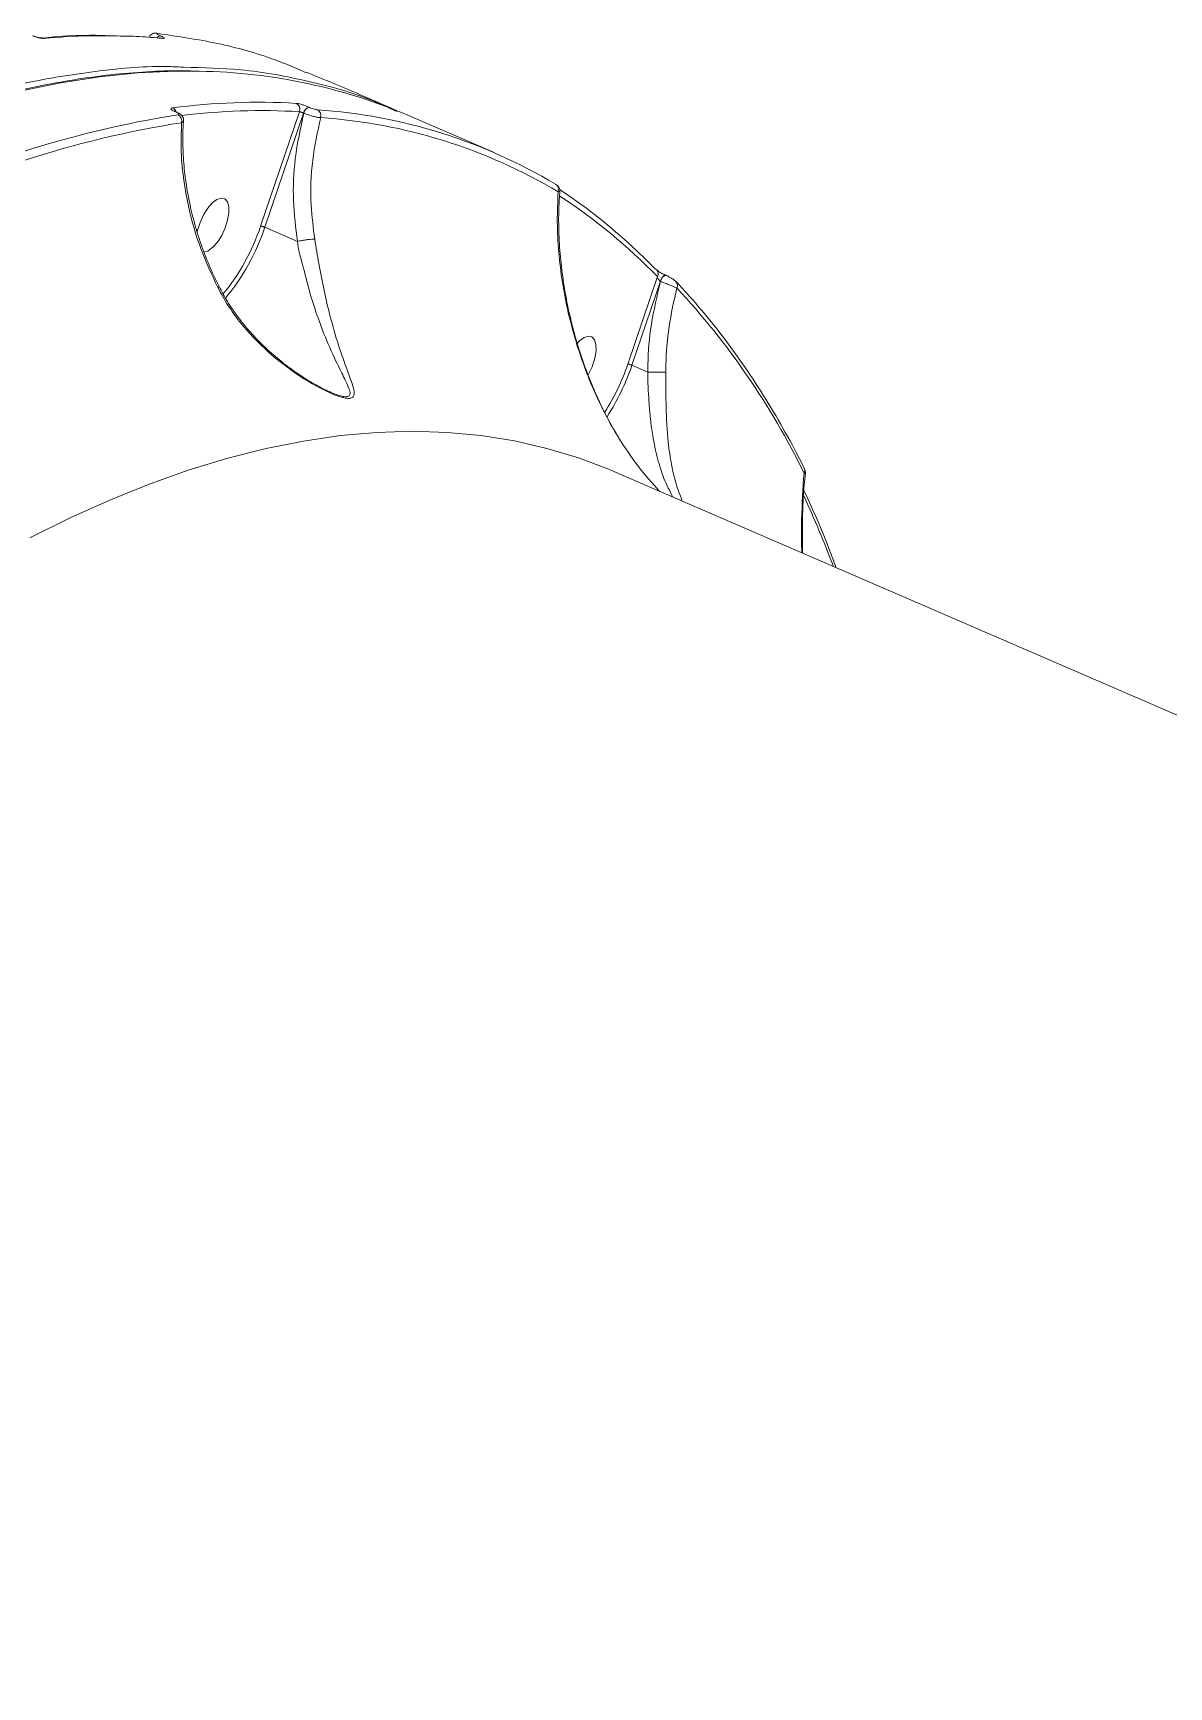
# Model space of a CAD drawing. Header units: millimetres. Extents: x -7151 to 6134, y -5040 to 5562.
# Drawn here: x -1123.2 to -947.2, y 2844.7 to 3101.1 of the extents above; entities that cross this region are included whole.
import ezdxf

# ---------------------------------------------------------------- set-up
doc = ezdxf.new("R2010")
doc.units = ezdxf.units.MM
doc.layers.add('DIKOM_ОБЪЕКТ', color=7, linetype='Continuous')

msp = doc.modelspace()

# ---------------------------------------------------------------- linework, layer by layer
at = {"layer": 'DIKOM_ОБЪЕКТ', "color": 7, "linetype": 'Continuous', "lineweight": 15}
for p, q in [((-1103.263, 3100.371), (-1103.271, 3100.372)), ((-1080.45, 3089.664), (-1080.404, 3089.644)), ((-1101.018, 3088.888), (-1101.084, 3088.916)), ((-1100.903, 3088.874), (-1100.969, 3088.902)), ((-1087.907, 3071.22), (-1081.881, 3088.953)), ((-1081.248, 3088.733), (-1087.261, 3071.038)), ((-1081.203, 3088.714), (-1081.248, 3088.733)), ((-1051.827, 3082.658), (-1065.081, 3088.398)), ((-1082.215, 3068.853), (-1087.261, 3071.038)), ((-1031.009, 3049.818), (-1026.43, 3063.385)), ((-1025.965, 3062.666), (-1030.363, 3049.638)), ((-1025.938, 3062.655), (-1025.965, 3062.666)), ((-1025.072, 3063.573), (-1025.1, 3063.585)), ((-1027.924, 3048.581), (-1030.363, 3049.638)), ((-1027.917, 3048.58), (-1027.924, 3048.581)), ((-764.289, 2916.721), (-1033.181, 3033.172))]:
    msp.add_line(p, q, dxfattribs=at)
at = {"layer": 'DIKOM_ОБЪЕКТ', "color": 7, "linetype": 'Continuous', "lineweight": 15, "flags": 128}
for points in [[(-1103.99, 3101.125), (-1103.929, 3101.116), (-1103.768, 3101.067)], [(-1103.271, 3100.371), (-1103.197, 3100.361), (-1103.03, 3100.311)], [(-1098.486, 3095.241), (-1101.157, 3095.228), (-1106.953, 3094.958), (-1112.854, 3094.358), (-1118.855, 3093.428), (-1124.951, 3092.169)], [(-1100.964, 3088.9), (-1101.01, 3088.915), (-1101.084, 3088.916)], [(-1100.903, 3088.874), (-1100.945, 3088.887), (-1101.018, 3088.888)], [(-1093.016, 3072.135), (-1092.824, 3073.268), (-1092.838, 3074.248), (-1093.054, 3074.994), (-1093.456, 3075.446), (-1094.011, 3075.568), (-1094.675, 3075.35), (-1095.392, 3074.809), (-1096.106, 3073.99), (-1096.758, 3072.958), (-1097.296, 3071.798), (-1097.676, 3070.602), (-1097.747, 3070.288)], [(-1096.72, 3067.167), (-1096.681, 3067.17), (-1096.017, 3067.388), (-1095.3, 3067.928), (-1094.586, 3068.748), (-1093.934, 3069.779), (-1093.395, 3070.94), (-1093.016, 3072.135)], [(-1026.535, 3064.435), (-1026.641, 3064.528), (-1026.793, 3064.614)], [(-1025.965, 3062.666), (-1025.876, 3062.891), (-1025.764, 3063.102), (-1025.637, 3063.288), (-1025.501, 3063.437), (-1025.366, 3063.542), (-1025.238, 3063.595), (-1025.125, 3063.594), (-1025.1, 3063.585)], [(-1025.938, 3062.655), (-1025.849, 3062.879), (-1025.737, 3063.09), (-1025.61, 3063.276), (-1025.475, 3063.426), (-1025.339, 3063.53), (-1025.211, 3063.583), (-1025.098, 3063.582), (-1025.072, 3063.573)], [(-1036.117, 3050.735), (-1035.926, 3051.868), (-1035.939, 3052.847), (-1036.155, 3053.593), (-1036.557, 3054.045), (-1037.112, 3054.168), (-1037.776, 3053.949), (-1038.493, 3053.409), (-1038.824, 3053.065)], [(-1033.181, 3033.172), (-1033.864, 3033.464), (-1038.629, 3035.277), (-1043.53, 3036.763), (-1048.562, 3037.918), (-1053.721, 3038.744), (-1059.002, 3039.238), (-1064.401, 3039.4), (-1069.912, 3039.23), (-1075.529, 3038.729), (-1081.249, 3037.896), (-1087.065, 3036.733), (-1092.973, 3035.24), (-1098.965, 3033.419), (-1105.038, 3031.272), (-1111.186, 3028.801), (-1117.402, 3026.007), (-1123.68, 3022.894)]]:
    msp.add_lwpolyline(points, dxfattribs=at)
at = {"layer": 'DIKOM_ОБЪЕКТ', "color": 7, "linetype": 'Continuous', "lineweight": 15}
for centre, radius, start, end in [((-1121.769, 3099.605), 0.787, 66.67002, 95.94217), ((-1103.41, 3099.991), 0.704, 89.26111, 144.31932), ((-1098.696, 3009.263), 85.978, 66.98514, 89.86028), ((-1088.285, 2987.877), 102.538, 86.69647, 97.43368), ((-1082.838, 3089.326), 1.028, 338.72221, 63.28473), ((-1080.046, 3088.51), 1.222, 109.26824, 169.47115), ((-1080, 3088.489), 1.224, 109.29794, 169.42454), ((-1076.668, 2934.409), 155.924, 98.87053, 117.53658), ((-1076.156, 2933.522), 155.588, 98.87095, 117.53617), ((-1101.968, 3088.653), 0.992, 16.62578, 65.16922), ((-1101.187, 3087.51), 1.07, 345.88367, 63.64388), ((-1087.773, 2987.193), 101.931, 86.6859, 96.95505), ((-1084.599, 3006.998), 82.436, 59.07717, 86.18606), ((-1079.571, 3088.341), 1.018, 342.2466, 63.46869), ((-1084.072, 3005.958), 82.255, 59.07762, 86.18631), ((-1042.638, 3076.895), 0.915, 335.90104, 63.94406), ((-1090.451, 3002.97), 88.613, 44.07927, 56.46926), ((-1089.857, 3001.973), 88.286, 44.07532, 56.82697), ((-1118.892, 3081.454), 32.631, 320.43541, 341.72285), ((-1119.161, 3081.567), 33.592, 320.15035, 341.73453), ((-1027.188, 3063.84), 0.884, 329.01019, 42.39298), ((-1024.189, 3062.019), 0.873, 333.10948, 41.96093), ((-1110.227, 2980.876), 118.564, 26.04106, 42.92583), ((-1045.845, 3053.169), 10.028, 330.13346, 345.95119), ((-1064.625, 3061.308), 35.526, 327.74355, 341.13005), ((-1064.949, 3061.448), 36.547, 327.22615, 341.14602), ((-1004.387, 3033.332), 0.798, 329.50711, 25.29275), ((-1156.031, 2959.258), 167.668, 20.66737, 24.72103)]:
    msp.add_arc(centre, radius, start, end, dxfattribs=at)
for points, knots in [([(-1121.458, 3100.327), (-1121.477, 3100.326), (-1121.581, 3100.318), (-1121.84, 3100.336), (-1122.28, 3100.416), (-1122.772, 3100.545), (-1123.084, 3100.657), (-1123.239, 3100.714)], [0, 0, 0, 0, 0.0545769, 0.2913257, 0.527865, 0.7639688, 1, 1, 1, 1]), ([(-1121.841, 3100.388), (-1121.839, 3100.389), (-1121.834, 3100.389), (-1121.887, 3100.389), (-1122.007, 3100.399), (-1122.227, 3100.435), (-1122.545, 3100.508), (-1122.884, 3100.606), (-1123.082, 3100.682), (-1123.163, 3100.713)], [0, 0, 0, 0, 0.03965138, 0.13380541, 0.25225882, 0.4197299, 0.61770291, 0.84494648, 1, 1, 1, 1]), ([(-1112.014, 3100.777), (-1112.812, 3100.788), (-1115.415, 3100.825), (-1118.644, 3100.685), (-1121.103, 3100.434), (-1121.688, 3100.375)], [0, 0, 0, 0, 0.2519062, 0.8219535, 1, 1, 1, 1]), ([(-1111.714, 3100.692), (-1112.621, 3100.712), (-1115.805, 3100.782), (-1119.1, 3100.517), (-1121.458, 3100.327)], [0, 0, 0, 0, 0.2847356, 1, 1, 1, 1]), ([(-1103.03, 3100.311), (-1103.332, 3100.339), (-1104.843, 3100.481), (-1107.708, 3100.694), (-1110.335, 3100.693), (-1111.714, 3100.692)], [0, 0, 0, 0, 0.1061869, 0.5309645, 1, 1, 1, 1]), ([(-1103.991, 3101.121), (-1104.019, 3101.126), (-1104.13, 3101.142), (-1104.329, 3101.141), (-1104.637, 3101.073), (-1104.935, 3100.907), (-1105.072, 3100.719), (-1105.143, 3100.622)], [0, 0, 0, 0, 0.083296, 0.3257218, 0.5391542, 0.7624386, 1, 1, 1, 1]), ([(-1103.768, 3101.067), (-1103.835, 3101.07), (-1103.967, 3101.076), (-1103.957, 3101.004), (-1103.786, 3100.882), (-1103.56, 3100.767), (-1103.418, 3100.703), (-1103.4, 3100.695)], [0, 0, 0, 0, 0.2478519, 0.4958845, 0.7363983, 0.9670223, 1, 1, 1, 1]), ([(-1080.839, 3095.004), (-1082.476, 3095.706), (-1086.897, 3097.603), (-1094.523, 3099.703), (-1100.687, 3100.612), (-1103.768, 3101.067)], [0, 0, 0, 0, 0.2272562, 0.6136287, 1, 1, 1, 1]), ([(-1103.4, 3100.695), (-1103.384, 3100.688), (-1103.241, 3100.623), (-1103.011, 3100.505), (-1102.837, 3100.38), (-1102.826, 3100.305), (-1102.962, 3100.309), (-1103.03, 3100.311)], [0, 0, 0, 0, 0.0298747, 0.2617266, 0.5039129, 0.7520108, 1, 1, 1, 1]), ([(-1098.805, 3095.281), (-1099.222, 3095.293), (-1101.429, 3095.354), (-1105.524, 3095.174), (-1111.088, 3094.728), (-1116.752, 3093.962), (-1122.501, 3092.907), (-1128.333, 3091.556), (-1134.243, 3089.912), (-1140.226, 3087.977), (-1146.278, 3085.75), (-1152.394, 3083.235), (-1158.569, 3080.433), (-1164.799, 3077.346), (-1171.079, 3073.977), (-1177.403, 3070.329), (-1183.769, 3066.404), (-1190.169, 3062.205), (-1196.6, 3057.736), (-1203.057, 3053.001), (-1209.535, 3048.001), (-1216.03, 3042.743), (-1222.535, 3037.229), (-1229.047, 3031.464), (-1235.561, 3025.452), (-1242.072, 3019.197), (-1248.575, 3012.705), (-1255.065, 3005.98), (-1261.537, 2999.028), (-1267.987, 2991.854), (-1274.41, 2984.462), (-1280.8, 2976.859), (-1287.154, 2969.05), (-1293.466, 2961.041), (-1299.732, 2952.839), (-1305.947, 2944.449), (-1312.107, 2935.878), (-1318.206, 2927.131), (-1324.24, 2918.217), (-1330.205, 2909.14), (-1336.097, 2899.909), (-1341.91, 2890.53), (-1347.641, 2881.011), (-1353.284, 2871.357), (-1358.837, 2861.578), (-1364.294, 2851.678), (-1369.062, 2842.782), (-1371.984, 2837.164), (-1373.152, 2834.917)], [0, 0, 0, 0, 0.0051793, 0.02739, 0.0496129, 0.0718476, 0.094093, 0.1163478, 0.1386107, 0.1608805, 0.1831557, 0.2054353, 0.2277184, 0.2500037, 0.2722902, 0.294578, 0.3168663, 0.3391542, 0.3614419, 0.3837289, 0.4060148, 0.4283, 0.4505842, 0.4728673, 0.4951492, 0.5174302, 0.5397103, 0.561989, 0.5842668, 0.6065436, 0.6288197, 0.6510948, 0.6733689, 0.6956427, 0.7179155, 0.7401876, 0.7624589, 0.7847299, 0.8070003, 0.8292702, 0.8515396, 0.8738085, 0.8960771, 0.9183452, 0.9406133, 0.9628808, 0.9851483, 1, 1, 1, 1]), ([(-1300.446, 2953.9), (-1297.958, 2957.166), (-1291.256, 2965.967), (-1280.18, 2979.65), (-1267.222, 2994.694), (-1254.031, 3008.971), (-1240.649, 3022.415), (-1227.117, 3034.951), (-1213.733, 3046.307), (-1200.54, 3056.47), (-1187.575, 3065.454), (-1174.627, 3073.409), (-1161.743, 3080.257), (-1148.968, 3085.953), (-1136.589, 3090.358), (-1124.625, 3093.528), (-1113.146, 3095.366), (-1104.849, 3096.132), (-1100.53, 3095.889), (-1099.772, 3095.847)], [0, 0, 0, 0, 0.0369366, 0.0995097, 0.162131, 0.2247044, 0.2890949, 0.3535379, 0.4179286, 0.4805017, 0.5431232, 0.6056961, 0.6700866, 0.73453, 0.7989206, 0.8614936, 0.9241148, 0.986688, 1, 1, 1, 1]), ([(-1099.772, 3095.847), (-1096.831, 3095.776), (-1090.181, 3095.616), (-1080.398, 3093.78), (-1072.343, 3091.576), (-1068.011, 3089.542), (-1066.839, 3088.992)], [0, 0, 0, 0, 0.2506456, 0.56687, 0.8828379, 1, 1, 1, 1]), ([(-1066.781, 3089.127), (-1068.854, 3090.025), (-1073.502, 3092.04), (-1078.199, 3094.004), (-1080.802, 3095.092)], [0, 0, 0, 0, 0.445973, 1, 1, 1, 1]), ([(-1082.376, 3090.244), (-1082.285, 3090.234), (-1082.103, 3090.212), (-1081.683, 3090.106), (-1081.213, 3089.96), (-1080.782, 3089.804), (-1080.544, 3089.703), (-1080.45, 3089.664)], [0, 0, 0, 0, 0.215032, 0.4300327, 0.644714, 0.8592019, 1, 1, 1, 1]), ([(-1080.404, 3089.644), (-1080.34, 3089.617), (-1080.18, 3089.55), (-1079.891, 3089.445), (-1079.577, 3089.347), (-1079.297, 3089.275), (-1079.176, 3089.26), (-1079.116, 3089.252)], [0, 0, 0, 0, 0.1423061, 0.3570278, 0.5715663, 0.7857096, 1, 1, 1, 1]), ([(-1101.084, 3088.916), (-1101.153, 3088.948), (-1101.359, 3089.04), (-1101.623, 3089.201), (-1101.785, 3089.369), (-1101.777, 3089.499), (-1101.626, 3089.535), (-1101.551, 3089.553)], [0, 0, 0, 0, 0.1083174, 0.3204581, 0.5430768, 0.7715639, 1, 1, 1, 1]), ([(-1100.962, 3088.902), (-1101.012, 3088.923), (-1101.131, 3088.974), (-1101.235, 3089.033), (-1101.287, 3089.071), (-1101.28, 3089.065), (-1101.279, 3089.064)], [0, 0, 0, 0, 0.2716281, 0.6458598, 0.9259153, 1, 1, 1, 1]), ([(-1100.712, 3088.469), (-1100.663, 3088.481), (-1100.564, 3088.506), (-1100.558, 3088.592), (-1100.664, 3088.702), (-1100.837, 3088.806), (-1100.971, 3088.867), (-1101.018, 3088.888)], [0, 0, 0, 0, 0.2288401, 0.4578825, 0.6785102, 0.8884527, 1, 1, 1, 1]), ([(-1099.87, 3087.558), (-1099.861, 3087.61), (-1099.834, 3087.774), (-1099.918, 3088.038), (-1100.071, 3088.306), (-1100.292, 3088.529), (-1100.558, 3088.717), (-1100.811, 3088.824), (-1100.939, 3088.878)], [0, 0, 0, 0, 0.0795156, 0.2529128, 0.4102577, 0.5674706, 0.7812095, 1, 1, 1, 1]), ([(-1094.536, 3061.673), (-1095.468, 3063.679), (-1097.356, 3067.742), (-1098.947, 3073.308), (-1099.869, 3078.318), (-1100.298, 3082.742), (-1100.199, 3085.74), (-1100.149, 3087.249)], [0, 0, 0, 0, 0.2398776, 0.4858727, 0.6394255, 0.8185499, 1, 1, 1, 1]), ([(-1099.882, 3087.557), (-1099.879, 3087.513), (-1099.87, 3087.388), (-1100.039, 3087.304), (-1100.149, 3087.249)], [0, 0, 0, 0, 0.3468682, 1, 1, 1, 1]), ([(-1094.332, 3061.854), (-1094.611, 3062.398), (-1095.439, 3064.015), (-1096.58, 3066.807), (-1097.759, 3070.198), (-1098.691, 3073.643), (-1099.376, 3077.1), (-1099.817, 3080.545), (-1099.978, 3083.936), (-1099.977, 3086.281), (-1099.855, 3087.457), (-1099.845, 3087.554)], [0, 0, 0, 0, 0.06580765, 0.19566634, 0.3265812, 0.45839994, 0.59066243, 0.72269581, 0.85525923, 0.98805671, 1, 1, 1, 1]), ([(-1082.215, 3068.853), (-1082.469, 3070.952), (-1082.982, 3075.201), (-1082.704, 3081.935), (-1081.72, 3086.378), (-1081.203, 3088.714)], [0, 0, 0, 0, 0.3165721, 0.6406597, 1, 1, 1, 1]), ([(-1081.248, 3088.733), (-1081.279, 3088.747), (-1081.359, 3088.78), (-1081.501, 3088.836), (-1081.655, 3088.891), (-1081.792, 3088.934), (-1081.851, 3088.947), (-1081.881, 3088.953)], [0, 0, 0, 0, 0.1408398, 0.3552737, 0.5700207, 0.7849799, 1, 1, 1, 1]), ([(-1078.601, 3088.031), (-1078.723, 3088.042), (-1078.967, 3088.064), (-1079.532, 3088.185), (-1080.166, 3088.357), (-1080.749, 3088.543), (-1081.073, 3088.665), (-1081.203, 3088.714)], [0, 0, 0, 0, 0.2142644, 0.4282803, 0.6427372, 0.8575799, 1, 1, 1, 1]), ([(-1078.601, 3088.031), (-1079.08, 3085.837), (-1080.053, 3081.39), (-1080.255, 3074.995), (-1079.745, 3070.952), (-1079.524, 3069.203)], [0, 0, 0, 0, 0.35585582, 0.72148168, 1, 1, 1, 1]), ([(-1041.546, 3076.653), (-1041.544, 3076.737), (-1041.539, 3076.908), (-1041.619, 3077.14), (-1041.73, 3077.326), (-1041.848, 3077.456), (-1041.949, 3077.541), (-1042.049, 3077.613), (-1042.122, 3077.656), (-1042.168, 3077.683)], [0, 0, 0, 0, 0.1668514, 0.3357088, 0.480716, 0.601772, 0.7016946, 0.8121685, 1, 1, 1, 1]), ([(-1032.385, 3038.316), (-1032.561, 3038.607), (-1033.443, 3040.071), (-1034.904, 3042.78), (-1037.212, 3047.786), (-1038.983, 3052.839), (-1040.364, 3058.203), (-1041.196, 3062.515), (-1041.761, 3067.223), (-1042.006, 3071.918), (-1041.871, 3074.987), (-1041.803, 3076.521)], [0, 0, 0, 0, 0.0242969, 0.1222497, 0.2202164, 0.4215172, 0.5118842, 0.6322331, 0.752591, 0.8762951, 1, 1, 1, 1]), ([(-1041.561, 3076.65), (-1041.556, 3076.638), (-1041.527, 3076.572), (-1041.652, 3076.538), (-1041.782, 3076.524), (-1041.803, 3076.521)], [0, 0, 0, 0, 0.1623872, 0.8658361, 1, 1, 1, 1]), ([(-1032.382, 3038.391), (-1032.717, 3038.936), (-1033.693, 3040.521), (-1035.11, 3043.301), (-1036.654, 3046.733), (-1038.017, 3050.342), (-1039.194, 3054.1), (-1040.168, 3057.979), (-1040.92, 3061.943), (-1041.444, 3065.969), (-1041.713, 3070.002), (-1041.756, 3073.586), (-1041.595, 3075.767), (-1041.53, 3076.65)], [0, 0, 0, 0, 0.04581605, 0.13344996, 0.22395434, 0.31745664, 0.41391313, 0.51306101, 0.61440035, 0.71749997, 0.8229151, 0.9283823, 1, 1, 1, 1]), ([(-1079.524, 3069.203), (-1079.314, 3067.924), (-1078.864, 3065.177), (-1078.085, 3061.181), (-1077.077, 3056.88), (-1075.832, 3052.619), (-1074.558, 3049.076), (-1073.715, 3046.826), (-1073.388, 3045.554), (-1073.402, 3044.834), (-1073.762, 3044.557), (-1074.301, 3044.484), (-1075.145, 3044.587), (-1076.955, 3045.232), (-1079.29, 3046.386), (-1082.709, 3048.451), (-1086.88, 3051.643), (-1090.528, 3055.492), (-1093.03, 3058.932), (-1094.032, 3060.756), (-1094.536, 3061.673)], [0, 0, 0, 0, 0.0590579, 0.1267741, 0.1965311, 0.2899989, 0.3861949, 0.4527713, 0.4864331, 0.5209077, 0.5489151, 0.5542521, 0.5800485, 0.6152124, 0.6617349, 0.7094968, 0.8061404, 0.9056077, 0.9525564, 1, 1, 1, 1]), ([(-1087.907, 3071.22), (-1087.898, 3071.22), (-1087.88, 3071.219), (-1087.824, 3071.213), (-1087.725, 3071.194), (-1087.572, 3071.153), (-1087.408, 3071.098), (-1087.31, 3071.058), (-1087.261, 3071.038)], [0, 0, 0, 0, 0.0701278, 0.1412984, 0.3560905, 0.5705614, 0.7854559, 1, 1, 1, 1]), ([(-1079.524, 3069.203), (-1079.543, 3069.203), (-1079.616, 3069.204), (-1079.838, 3069.197), (-1080.276, 3069.161), (-1080.909, 3069.081), (-1081.59, 3068.974), (-1082.003, 3068.893), (-1082.209, 3068.852)], [0, 0, 0, 0, 0.03808439, 0.14918964, 0.36194498, 0.57464497, 0.78729653, 1, 1, 1, 1]), ([(-1082.209, 3068.852), (-1082.21, 3068.852), (-1082.212, 3068.852), (-1082.214, 3068.852), (-1082.215, 3068.853)], [0, 0, 0, 0, 0.60790073, 1, 1, 1, 1]), ([(-1077.121, 3045.499), (-1077.102, 3045.489), (-1076.488, 3045.185), (-1075.502, 3044.864), (-1074.702, 3044.74), (-1074.235, 3044.813), (-1073.976, 3045.1), (-1074.102, 3045.815), (-1074.657, 3047.092), (-1075.787, 3049.315), (-1077.425, 3052.789), (-1079.038, 3056.924), (-1080.374, 3061.104), (-1081.301, 3064.966), (-1082.069, 3067.595), (-1082.209, 3068.851), (-1082.209, 3068.852)], [0, 0, 0, 0, 0.0017935, 0.0560552, 0.0946222, 0.1025871, 0.1449495, 0.1988337, 0.2531068, 0.3620325, 0.5192389, 0.6763341, 0.7900221, 0.9035394, 0.9999451, 1, 1, 1, 1]), ([(-1025.101, 3063.587), (-1025.11, 3063.59), (-1025.209, 3063.631), (-1025.458, 3063.751), (-1025.815, 3063.943), (-1026.166, 3064.157), (-1026.406, 3064.325), (-1026.523, 3064.423), (-1026.532, 3064.432), (-1026.535, 3064.436)], [0, 0, 0, 0, 0.01662039, 0.18808748, 0.37691926, 0.57943155, 0.78936045, 0.92577965, 1, 1, 1, 1]), ([(-1094.383, 3061.828), (-1094.375, 3061.825), (-1094.351, 3061.816), (-1094.427, 3061.751), (-1094.508, 3061.693), (-1094.536, 3061.673)], [0, 0, 0, 0, 0.2761338, 0.7507478, 1, 1, 1, 1]), ([(-1077.121, 3045.499), (-1077.234, 3045.546), (-1077.751, 3045.764), (-1078.82, 3046.307), (-1080.439, 3047.223), (-1082.444, 3048.51), (-1084.752, 3050.22), (-1087.185, 3052.33), (-1089.446, 3054.638), (-1091.42, 3057.064), (-1093.056, 3059.43), (-1093.93, 3061.07), (-1094.345, 3061.848)], [0, 0, 0, 0, 0.0178574, 0.0820698, 0.1578955, 0.2574185, 0.3822628, 0.5139891, 0.6524667, 0.7764452, 0.8940039, 1, 1, 1, 1]), ([(-1027.924, 3048.581), (-1027.918, 3048.97), (-1027.879, 3051.426), (-1027.488, 3056.195), (-1026.473, 3060.424), (-1025.938, 3062.655)], [0, 0, 0, 0, 0.0814784, 0.5156596, 1, 1, 1, 1]), ([(-1025.965, 3062.666), (-1026.001, 3062.685), (-1026.046, 3062.708), (-1026.135, 3062.779), (-1026.232, 3062.883), (-1026.334, 3063.048), (-1026.404, 3063.222), (-1026.422, 3063.332), (-1026.43, 3063.385)], [0, 0, 0, 0, 0.1271183, 0.1626131, 0.3403975, 0.5453885, 0.7831209, 1, 1, 1, 1]), ([(-1023.41, 3061.624), (-1023.502, 3061.663), (-1023.699, 3061.748), (-1024.182, 3061.947), (-1024.761, 3062.183), (-1025.374, 3062.43), (-1025.749, 3062.579), (-1025.938, 3062.655)], [0, 0, 0, 0, 0.1847917, 0.3988319, 0.6012457, 0.7990034, 1, 1, 1, 1]), ([(-1023.544, 3062.599), (-1023.58, 3062.638), (-1023.738, 3062.808), (-1024.054, 3063.026), (-1024.531, 3063.313), (-1024.887, 3063.496), (-1025.067, 3063.569), (-1025.11, 3063.587)], [0, 0, 0, 0, 0.0986134, 0.4321922, 0.6860119, 0.9232373, 1, 1, 1, 1]), ([(-1023.41, 3061.624), (-1023.861, 3059.627), (-1024.744, 3055.711), (-1025.079, 3051.287), (-1025.103, 3048.928), (-1025.107, 3048.553)], [0, 0, 0, 0, 0.46652485, 0.91500923, 1, 1, 1, 1]), ([(-1003.666, 3033.673), (-1004.158, 3034.639), (-1005.585, 3037.439), (-1008.07, 3041.878), (-1011.172, 3046.903), (-1014.434, 3051.661), (-1017.852, 3056.149), (-1020.903, 3059.773), (-1022.84, 3061.851), (-1023.542, 3062.605)], [0, 0, 0, 0, 0.0864552, 0.2506158, 0.4147418, 0.5788123, 0.7428152, 0.9067425, 1, 1, 1, 1]), ([(-1031.009, 3049.818), (-1031.002, 3049.818), (-1030.984, 3049.818), (-1030.929, 3049.812), (-1030.827, 3049.793), (-1030.673, 3049.752), (-1030.51, 3049.698), (-1030.412, 3049.658), (-1030.363, 3049.638)], [0, 0, 0, 0, 0.0536195, 0.1414015, 0.3560921, 0.5708421, 0.7852929, 1, 1, 1, 1]), ([(-1025.107, 3048.553), (-1025.117, 3048.553), (-1025.205, 3048.553), (-1025.463, 3048.556), (-1025.992, 3048.56), (-1026.636, 3048.567), (-1027.314, 3048.574), (-1027.72, 3048.578), (-1027.917, 3048.58)], [0, 0, 0, 0, 0.02594048, 0.22027618, 0.41786418, 0.61546122, 0.81310507, 1, 1, 1, 1]), ([(-1024.038, 3029.213), (-1024.516, 3030.131), (-1025.419, 3031.865), (-1026.431, 3035.129), (-1027.103, 3038.268), (-1027.512, 3041.298), (-1027.781, 3044.551), (-1027.917, 3047.055), (-1027.917, 3048.58), (-1027.917, 3048.58)], [0, 0, 0, 0, 0.20663566, 0.39048769, 0.57405523, 0.69385033, 0.81355587, 0.99994167, 1, 1, 1, 1]), ([(-1025.107, 3048.553), (-1025.112, 3046.946), (-1025.121, 3044.338), (-1025.003, 3040.919), (-1024.779, 3037.798), (-1024.338, 3034.554), (-1023.602, 3031.222), (-1022.897, 3029.476), (-1022.526, 3028.558)], [0, 0, 0, 0, 0.1907456, 0.3095396, 0.4310644, 0.6102612, 0.794864, 1, 1, 1, 1]), ([(-1026.071, 3030.093), (-1027.2, 3031.349), (-1029.499, 3033.906), (-1031.412, 3036.829), (-1032.385, 3038.316)], [0, 0, 0, 0, 0.4911414, 1, 1, 1, 1]), ([(-1003.489, 3032.821), (-1003.483, 3032.903), (-1003.466, 3033.126), (-1003.542, 3033.412), (-1003.637, 3033.593), (-1003.676, 3033.668)], [0, 0, 0, 0, 0.2547513, 0.6933432, 1, 1, 1, 1]), ([(-1004.029, 3020.547), (-1004.051, 3020.972), (-1004.14, 3022.688), (-1004.085, 3026.839), (-1003.853, 3030.507), (-1003.7, 3032.927)], [0, 0, 0, 0, 0.1007883, 0.4067706, 1, 1, 1, 1]), ([(-1003.95, 3020.513), (-1003.962, 3022.292), (-1003.987, 3025.871), (-1003.806, 3029.974), (-1003.556, 3032.263), (-1003.495, 3032.821)], [0, 0, 0, 0, 0.4276905, 0.8607057, 1, 1, 1, 1]), ([(-1003.498, 3032.821), (-1003.507, 3032.83), (-1003.521, 3032.844), (-1003.655, 3032.906), (-1003.7, 3032.927)], [0, 0, 0, 0, 0.6661689, 1, 1, 1, 1]), ([(-998.738, 3018.256), (-999.003, 3018.988), (-1000.027, 3021.816), (-1001.681, 3025.823), (-1003.139, 3028.993), (-1003.716, 3030.246)], [0, 0, 0, 0, 0.1743495, 0.6735815, 1, 1, 1, 1]), ([(-697.706, 2921.573), (-698.124, 2921.585), (-700.331, 2921.647), (-704.425, 2921.467), (-709.99, 2921.02), (-715.654, 2920.254), (-721.403, 2919.199), (-727.235, 2917.849), (-733.144, 2916.205), (-739.128, 2914.269), (-745.18, 2912.043), (-751.295, 2909.527), (-757.471, 2906.725), (-763.701, 2903.639), (-769.98, 2900.27), (-776.305, 2896.622), (-782.67, 2892.696), (-789.07, 2888.498), (-795.502, 2884.029), (-801.959, 2879.293), (-808.437, 2874.294), (-814.931, 2869.036), (-821.437, 2863.521), (-827.949, 2857.756), (-834.463, 2851.744), (-840.974, 2845.49), (-847.477, 2838.998), (-853.966, 2832.273), (-860.439, 2825.321), (-866.889, 2818.146), (-873.312, 2810.755), (-879.702, 2803.151), (-886.056, 2795.343), (-892.368, 2787.334), (-898.634, 2779.131), (-904.849, 2770.741), (-911.008, 2762.17), (-917.107, 2753.424), (-923.142, 2744.509), (-929.107, 2735.433), (-934.998, 2726.202), (-940.811, 2716.823), (-946.542, 2707.303), (-952.186, 2697.65), (-957.739, 2687.87), (-963.196, 2677.97), (-967.964, 2669.075), (-970.885, 2663.457), (-972.054, 2661.209)], [0, 0, 0, 0, 0.0051791, 0.0273898, 0.0496128, 0.0718475, 0.0940928, 0.1163475, 0.1386106, 0.1608802, 0.1831555, 0.2054352, 0.2277183, 0.2500035, 0.2722901, 0.2945778, 0.316866, 0.3391541, 0.3614416, 0.3837287, 0.4060147, 0.4282999, 0.450584, 0.4728672, 0.4951491, 0.5174301, 0.5397103, 0.5619889, 0.5842667, 0.6065434, 0.6288197, 0.6510947, 0.6733692, 0.6956427, 0.7179154, 0.7401874, 0.7624588, 0.7847298, 0.8070002, 0.8292701, 0.8515396, 0.8738085, 0.896077, 0.9183452, 0.9406128, 0.9628808, 0.9851483, 1, 1, 1, 1])]:
    msp.add_open_spline(points, degree=3, knots=knots, dxfattribs=at)

doc.saveas('drawing.dxf')
